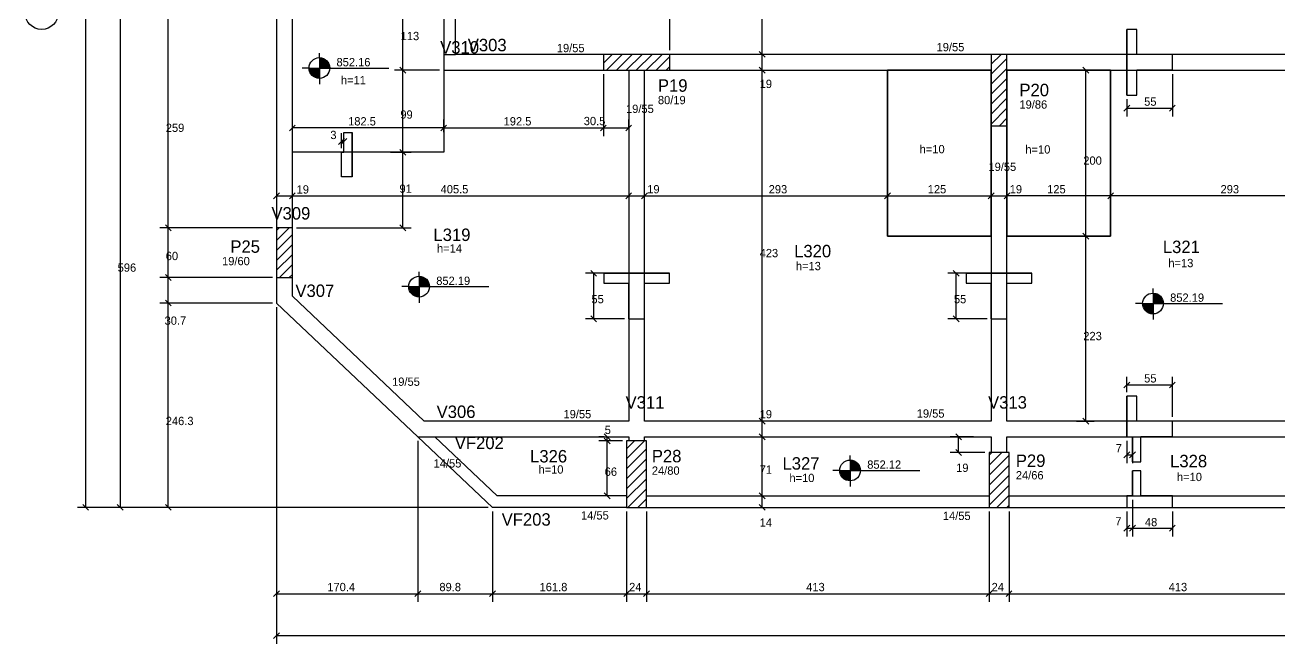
# Model space of a CAD drawing. Header units: metres. Extents: x -5 to 4935, y -6 to 3461.
# Drawn here: x 876 to 2387, y 1798 to 2544 of the extents above; entities that cross this region are included whole.
import ezdxf

# ---------------------------------------------------------------- set-up
doc = ezdxf.new("R2010")
doc.units = ezdxf.units.M

msp = doc.modelspace()

# ---------------------------------------------------------------- linework, layer by layer
for centre, radius in [((895.68257, 2559.038), 20), ((1230.478091, 2492.594006), 12.5), ((1350.709793, 2229.05583), 12.5), ((2235.483293, 2208.745391), 12.5), ((1870.2977, 2007.519641), 12.5)]:
    msp.add_circle(centre, radius)
at = {"layer": '2', "color": 2}
for p, q in [((1767.812529, 2505.502466), (1760.741461, 2512.573534)), ((1767.812529, 2505.502466), (1760.741461, 2512.573534)), ((1334.634802, 2486.502466), (1327.563734, 2493.573534)), ((1334.634802, 2486.502466), (1327.563734, 2493.573534)), ((1767.812529, 2486.502466), (1760.741461, 2493.573534)), ((1767.812529, 2486.502466), (1760.741461, 2493.573534)), ((2157.987446, 2486.502466), (2150.916378, 2493.573534)), ((2200.262317, 2440.561604), (2207.333385, 2447.632672)), ((2255.262317, 2440.561604), (2262.333385, 2447.632672)), ((1201.418034, 2423.898123), (1194.346966, 2416.827055)), ((1383.918034, 2423.898123), (1376.846966, 2416.827055)), ((1376.846966, 2416.827055), (1383.918034, 2423.898123)), ((1569.346966, 2416.827055), (1576.418034, 2423.898123)), ((1569.346966, 2416.827055), (1576.418034, 2423.898123)), ((1599.846966, 2416.827055), (1606.918034, 2423.898123)), ((1253.509577, 2400.413685), (1260.580645, 2407.484753)), ((1256.509577, 2400.413685), (1263.580645, 2407.484753)), ((1334.634802, 2387.502466), (1327.563734, 2394.573534)), ((1334.634802, 2387.502466), (1327.563734, 2394.573534)), ((1175.346966, 2334.95905), (1182.418034, 2342.030118)), ((1194.346966, 2334.95905), (1201.418034, 2342.030118)), ((1194.346966, 2334.95905), (1201.418034, 2342.030118)), ((1599.846966, 2334.95905), (1606.918034, 2342.030118)), ((1599.846966, 2334.95905), (1606.918034, 2342.030118)), ((1618.846966, 2334.95905), (1625.918034, 2342.030118)), ((1618.846966, 2334.95905), (1625.918034, 2342.030118)), ((1618.846966, 2334.95905), (1625.918034, 2342.030118)), ((1911.846966, 2334.95905), (1918.918034, 2342.030118)), ((1911.846966, 2334.95905), (1918.918034, 2342.030118)), ((2036.846966, 2334.95905), (2043.918034, 2342.030118)), ((2036.846966, 2334.95905), (2043.918034, 2342.030118)), ((2036.846966, 2334.95905), (2043.918034, 2342.030118)), ((2062.918034, 2342.030118), (2055.846966, 2334.95905)), ((2055.846966, 2334.95905), (2062.918034, 2342.030118)), ((2055.846966, 2334.95905), (2062.918034, 2342.030118)), ((2187.918034, 2342.030118), (2180.846966, 2334.95905)), ((2187.918034, 2342.030118), (2180.846966, 2334.95905)), ((1051.842067, 2296.502466), (1044.770999, 2303.573534)), ((1051.842067, 2296.502466), (1044.770999, 2303.573534)), ((1334.634802, 2296.502466), (1327.563734, 2303.573534)), ((2157.987446, 2286.502466), (2150.916378, 2293.573534)), ((2157.987446, 2286.502466), (2150.916378, 2293.573534)), ((1051.842067, 2236.502466), (1044.770999, 2243.573534)), ((1051.842067, 2236.502466), (1044.770999, 2243.573534)), ((1564.740486, 2241.655791), (1557.669419, 2248.726858)), ((2001.740486, 2241.655791), (1994.669419, 2248.726858)), ((1051.842067, 2205.793615), (1044.770999, 2212.864682)), ((1051.842067, 2205.793615), (1044.770999, 2212.864682)), ((1564.740486, 2186.655791), (1557.669419, 2193.726858)), ((2001.740486, 2186.655791), (1994.669419, 2193.726858)), ((2200.262317, 2107.001981), (2207.333385, 2114.073049)), ((2255.262317, 2107.001981), (2262.333385, 2114.073049)), ((1767.812529, 2063.502466), (1760.741461, 2070.573534)), ((1767.812529, 2063.502466), (1760.741461, 2070.573534)), ((2157.987446, 2063.502466), (2150.916378, 2070.573534)), ((1580.98592, 2044.502466), (1573.914852, 2051.573534)), ((1580.98592, 2039.502466), (1573.914852, 2046.573534)), ((1580.98592, 2039.502466), (1573.914852, 2046.573534)), ((1767.812529, 2044.502466), (1760.741461, 2051.573534)), ((1767.812529, 2044.502466), (1760.741461, 2051.573534)), ((2004.655164, 2044.502466), (1997.584096, 2051.573534)), ((2004.655164, 2025.502466), (1997.584096, 2032.573534)), ((2200.262317, 2022.708846), (2207.333385, 2029.779914)), ((2207.262317, 2022.708846), (2214.333385, 2029.779914)), ((1580.98592, 1973.502466), (1573.914852, 1980.573534)), ((1767.812529, 1973.502466), (1760.741461, 1980.573534)), ((1767.812529, 1973.502466), (1760.741461, 1980.573534)), ((952.312395, 1959.502466), (945.241328, 1966.573534)), ((986.779232, 1966.573534), (993.8503, 1959.502466)), ((1051.842067, 1959.502466), (1044.770999, 1966.573534)), ((1767.812529, 1959.502466), (1760.741461, 1966.573534)), ((2200.262317, 1934.507242), (2207.333385, 1941.57831)), ((2207.262317, 1934.507242), (2214.333385, 1941.57831)), ((2207.262317, 1934.507242), (2214.333385, 1941.57831)), ((2255.262317, 1934.507242), (2262.333385, 1941.57831)), ((1175.346966, 1855.451085), (1182.418034, 1862.522152)), ((1345.74326, 1855.451085), (1352.814328, 1862.522152)), ((1345.74326, 1855.451085), (1352.814328, 1862.522152)), ((1435.544159, 1855.451085), (1442.615226, 1862.522152)), ((1435.544159, 1855.451085), (1442.615226, 1862.522152)), ((1597.346966, 1855.451085), (1604.418034, 1862.522152)), ((1597.346966, 1855.451085), (1604.418034, 1862.522152)), ((1621.346966, 1855.451085), (1628.418034, 1862.522152)), ((1621.346966, 1855.451085), (1628.418034, 1862.522152)), ((2034.346966, 1855.451085), (2041.418034, 1862.522152)), ((2034.346966, 1855.451085), (2041.418034, 1862.522152)), ((2058.346966, 1855.451085), (2065.418034, 1862.522152)), ((2058.346966, 1855.451085), (2065.418034, 1862.522152)), ((1175.346966, 1804.887697), (1182.418034, 1811.958765))]:
    msp.add_line(p, q, dxfattribs=at)
at = {"layer": '3', "color": 3}
for p, q in [((1230.478091, 2505.094006), (1230.478091, 2510.59875)), ((1230.478091, 2505.094006), (1230.478091, 2480.094006)), ((1230.478091, 2504.486659), (1234.327216, 2504.486659)), ((1230.478091, 2503.69381), (1236.226554, 2503.69381)), ((1230.478091, 2502.900961), (1237.550349, 2502.900961)), ((1230.478091, 2502.1081), (1238.58561, 2502.1081)), ((1230.478091, 2501.31531), (1239.43295, 2501.31531)), ((1230.478091, 2500.522461), (1240.141959, 2500.522461)), ((1230.478091, 2499.7296), (1240.741296, 2499.7296)), ((1230.478091, 2498.936751), (1241.249318, 2498.936751)), ((1230.478091, 2498.143902), (1241.678471, 2498.143902)), ((1230.478091, 2497.351053), (1242.03753, 2497.351053)), ((1230.478091, 2496.558204), (1242.332835, 2496.558204)), ((1230.478091, 2495.765402), (1242.569108, 2495.765402)), ((1230.478091, 2494.972553), (1242.749686, 2494.972553)), ((1230.478091, 2494.179704), (1242.877097, 2494.179704)), ((1572.8825, 2498.485277), (1583.435223, 2509.038)), ((1576.456039, 2490.038), (1595.456039, 2509.038)), ((1588.476854, 2490.038), (1607.476854, 2509.038)), ((1600.497669, 2490.038), (1619.497669, 2509.038)), ((1612.518485, 2490.038), (1631.518485, 2509.038)), ((1624.5393, 2490.038), (1643.5393, 2509.038)), ((1636.560115, 2490.038), (1652.8825, 2506.360385)), ((1648.58093, 2490.038), (1652.8825, 2494.33957)), ((2040.3825, 2497.173481), (2052.247019, 2509.038)), ((2040.3825, 2485.152665), (2059.3825, 2504.152665)), ((1217.978091, 2492.594006), (1209.551387, 2492.594006)), ((1230.478043, 2491.801205), (1217.978043, 2491.801205)), ((1217.978091, 2492.594006), (1242.978091, 2492.594006)), ((1230.478043, 2491.008356), (1218.079038, 2491.008356)), ((1230.478043, 2490.215507), (1218.206401, 2490.215507)), ((1230.478043, 2489.422658), (1218.387027, 2489.422658)), ((1230.478043, 2488.629856), (1218.623299, 2488.629856)), ((1230.478043, 2487.836959), (1218.918605, 2487.836959)), ((1230.478043, 2487.044158), (1219.277663, 2487.044158)), ((1230.478043, 2486.251309), (1219.706817, 2486.251309)), ((1230.478043, 2485.45846), (1220.214839, 2485.45846)), ((1230.478043, 2484.665611), (1220.814223, 2484.665611)), ((1230.478043, 2483.87281), (1221.523185, 2483.87281)), ((1230.478043, 2483.079901), (1222.370524, 2483.079901)), ((1230.478043, 2482.287099), (1223.405785, 2482.287099)), ((1230.478043, 2481.49425), (1224.729581, 2481.49425)), ((1230.478043, 2480.701401), (1226.628966, 2480.701401)), ((1230.478091, 2493.386855), (1242.978091, 2493.386855)), ((1230.478091, 2480.094006), (1230.478091, 2473.225474)), ((1242.978091, 2492.594006), (1314.40084, 2492.594006)), ((2040.3825, 2473.13185), (2059.3825, 2492.13185)), ((2040.3825, 2461.111035), (2059.3825, 2480.111035)), ((2040.3825, 2449.09022), (2059.3825, 2468.09022)), ((2040.3825, 2437.069404), (2059.3825, 2456.069404)), ((2040.3825, 2425.048589), (2059.3825, 2444.048589)), ((2050.392726, 2423.038), (2059.3825, 2432.027774)), ((1178.8825, 2296.818321), (1182.102179, 2300.038)), ((1178.8825, 2284.797506), (1194.122994, 2300.038)), ((1178.8825, 2272.77669), (1197.8825, 2291.77669)), ((1178.8825, 2260.755875), (1197.8825, 2279.755875)), ((1178.8825, 2248.73506), (1197.8825, 2267.73506)), ((1182.206255, 2240.038), (1197.8825, 2255.714245)), ((1194.227071, 2240.038), (1197.8825, 2243.693429)), ((1350.709793, 2241.55583), (1350.709793, 2247.060575)), ((1350.709793, 2241.55583), (1350.709793, 2216.55583)), ((1350.709793, 2240.948483), (1354.558918, 2240.948483)), ((1350.709793, 2240.155634), (1356.458256, 2240.155634)), ((1350.709793, 2239.362785), (1357.782051, 2239.362785)), ((1350.709793, 2238.569924), (1358.817313, 2238.569924)), ((1350.709793, 2237.777134), (1359.664652, 2237.777134)), ((1338.209793, 2229.05583), (1329.783089, 2229.05583)), ((1350.709746, 2228.263029), (1338.209746, 2228.263029)), ((1338.209793, 2229.05583), (1363.209793, 2229.05583)), ((1350.709746, 2227.47018), (1338.31074, 2227.47018)), ((1350.709746, 2226.677331), (1338.438103, 2226.677331)), ((1350.709746, 2225.884482), (1338.618729, 2225.884482)), ((1350.709746, 2225.091681), (1338.855002, 2225.091681)), ((1350.709746, 2224.298784), (1339.150307, 2224.298784)), ((1350.709746, 2223.505982), (1339.509365, 2223.505982)), ((1350.709746, 2222.713133), (1339.938519, 2222.713133)), ((1350.709793, 2236.984285), (1360.373661, 2236.984285)), ((1350.709793, 2236.191424), (1360.972998, 2236.191424)), ((1350.709793, 2235.398575), (1361.48102, 2235.398575)), ((1350.709793, 2234.605726), (1361.910174, 2234.605726)), ((1350.709793, 2233.812877), (1362.269232, 2233.812877)), ((1350.709793, 2233.020028), (1362.564537, 2233.020028)), ((1350.709793, 2232.227227), (1362.80081, 2232.227227)), ((1350.709793, 2231.434378), (1362.981388, 2231.434378)), ((1350.709793, 2230.641529), (1363.108799, 2230.641529)), ((1350.709793, 2229.84868), (1363.209793, 2229.84868)), ((1363.209793, 2229.05583), (1434.632542, 2229.05583)), ((2235.483293, 2221.245391), (2235.483293, 2226.750136)), ((1350.709746, 2221.920284), (1340.446541, 2221.920284)), ((1350.709746, 2221.127435), (1341.045925, 2221.127435)), ((1350.709746, 2220.334634), (1341.754887, 2220.334634)), ((1350.709746, 2219.541725), (1342.602227, 2219.541725)), ((1350.709746, 2218.748924), (1343.637488, 2218.748924)), ((1350.709746, 2217.956075), (1344.961283, 2217.956075)), ((1350.709746, 2217.163226), (1346.860668, 2217.163226)), ((1350.709793, 2216.55583), (1350.709793, 2209.687298)), ((2222.983293, 2208.745391), (2214.556588, 2208.745391)), ((2235.483245, 2207.95259), (2222.983245, 2207.95259)), ((2222.983293, 2208.745391), (2247.983293, 2208.745391)), ((2235.483245, 2207.159741), (2223.084239, 2207.159741)), ((2235.483293, 2221.245391), (2235.483293, 2196.245391)), ((2235.483293, 2220.638044), (2239.332417, 2220.638044)), ((2235.483293, 2219.845195), (2241.231755, 2219.845195)), ((2235.483293, 2219.052346), (2242.555551, 2219.052346)), ((2235.483293, 2218.259485), (2243.590812, 2218.259485)), ((2235.483293, 2217.466695), (2244.438151, 2217.466695)), ((2235.483293, 2216.673846), (2245.14716, 2216.673846)), ((2235.483293, 2215.880985), (2245.746497, 2215.880985)), ((2235.483293, 2215.088136), (2246.254519, 2215.088136)), ((2235.483293, 2214.295287), (2246.683673, 2214.295287)), ((2235.483293, 2213.502438), (2247.042731, 2213.502438)), ((2235.483293, 2212.709589), (2247.338036, 2212.709589)), ((2235.483293, 2211.916788), (2247.574309, 2211.916788)), ((2235.483293, 2211.123939), (2247.754888, 2211.123939)), ((2235.483293, 2210.33109), (2247.882298, 2210.33109)), ((2235.483293, 2209.538241), (2247.983293, 2209.538241)), ((2247.983293, 2208.745391), (2319.406041, 2208.745391)), ((2235.483245, 2206.366892), (2223.211602, 2206.366892)), ((2235.483245, 2205.574043), (2223.392228, 2205.574043)), ((2235.483245, 2204.781242), (2223.628501, 2204.781242)), ((2235.483245, 2203.988345), (2223.923806, 2203.988345)), ((2235.483245, 2203.195543), (2224.282865, 2203.195543)), ((2235.483245, 2202.402694), (2224.712018, 2202.402694)), ((2235.483245, 2201.609845), (2225.22004, 2201.609845)), ((2235.483245, 2200.816996), (2225.819425, 2200.816996)), ((2235.483245, 2200.024195), (2226.528386, 2200.024195)), ((2235.483245, 2199.231286), (2227.375726, 2199.231286)), ((2235.483245, 2198.438485), (2228.410987, 2198.438485)), ((2235.483245, 2197.645636), (2229.734782, 2197.645636)), ((2235.483245, 2196.852787), (2231.634168, 2196.852787)), ((2235.483293, 2196.245391), (2235.483293, 2189.376859)), ((1349.278794, 2048.038), (1439.079693, 1963.038)), ((1369.644596, 2048.038), (1444.654758, 1977.038)), ((1600.8825, 2033.63185), (1610.28865, 2043.038)), ((1600.8825, 2021.611035), (1622.309465, 2043.038)), ((1600.8825, 2009.59022), (1624.8825, 2033.59022)), ((1870.2977, 2020.019641), (1870.2977, 2025.524385)), ((2037.8825, 2025.861685), (2041.058815, 2029.038)), ((2037.8825, 2013.840869), (2053.079631, 2029.038)), ((2037.8825, 2001.820054), (2061.8825, 2025.820054)), ((1600.8825, 1997.569404), (1624.8825, 2021.569404)), ((1870.2977, 2020.019641), (1870.2977, 1995.019641)), ((1870.2977, 2019.412293), (1874.146825, 2019.412293)), ((1870.2977, 2018.619444), (1876.046162, 2018.619444)), ((1870.2977, 2017.826595), (1877.369958, 2017.826595)), ((1870.2977, 2017.033734), (1878.405219, 2017.033734)), ((1870.2977, 2016.240945), (1879.252559, 2016.240945)), ((1870.2977, 2015.448096), (1879.961568, 2015.448096)), ((1870.2977, 2014.655235), (1880.560904, 2014.655235)), ((1870.2977, 2013.862386), (1881.068927, 2013.862386)), ((1870.2977, 2013.069537), (1881.49808, 2013.069537)), ((1870.2977, 2012.276688), (1881.857138, 2012.276688)), ((1870.2977, 2011.483839), (1882.152444, 2011.483839)), ((1870.2977, 2010.691037), (1882.388717, 2010.691037)), ((2037.8825, 1989.799239), (2061.8825, 2013.799239)), ((1600.8825, 1985.548589), (1624.8825, 2009.548589)), ((1600.8825, 1973.527774), (1624.8825, 1997.527774)), ((1857.7977, 2007.519641), (1849.370996, 2007.519641)), ((1870.297652, 2006.726839), (1857.797652, 2006.726839)), ((1857.7977, 2007.519641), (1882.7977, 2007.519641)), ((1870.297652, 2005.93399), (1857.898646, 2005.93399)), ((1870.297652, 2005.141141), (1858.026009, 2005.141141)), ((1870.297652, 2004.348292), (1858.206635, 2004.348292)), ((1870.297652, 2003.555491), (1858.442908, 2003.555491)), ((1870.297652, 2002.762594), (1858.738213, 2002.762594)), ((1870.297652, 2001.969793), (1859.097272, 2001.969793)), ((1870.297652, 2001.176944), (1859.526425, 2001.176944)), ((1870.297652, 2000.384095), (1860.034447, 2000.384095)), ((1870.297652, 1999.591246), (1860.633832, 1999.591246)), ((1870.297652, 1998.798444), (1861.342793, 1998.798444)), ((1870.297652, 1998.005536), (1862.190133, 1998.005536)), ((1870.297652, 1997.212734), (1863.225394, 1997.212734)), ((1870.297652, 1996.419885), (1864.549189, 1996.419885)), ((1870.297652, 1995.627036), (1866.448575, 1995.627036)), ((1870.2977, 2009.898188), (1882.569295, 2009.898188)), ((1870.2977, 2009.105339), (1882.696706, 2009.105339)), ((1870.2977, 2008.31249), (1882.7977, 2008.31249)), ((1882.7977, 2007.519641), (1954.220449, 2007.519641)), ((2037.8825, 1977.778424), (2061.8825, 2001.778424)), ((1602.413542, 1963.038), (1624.8825, 1985.506958)), ((1870.2977, 1995.019641), (1870.2977, 1988.151109)), ((2037.8825, 1965.757608), (2061.8825, 1989.757608)), ((1600.8825, 1977.038), (1444.654758, 1977.038)), ((1614.434357, 1963.038), (1624.8825, 1973.486143)), ((1624.8825, 1977.038), (2037.8825, 1977.038)), ((2047.183707, 1963.038), (2061.8825, 1977.736793)), ((2059.204522, 1963.038), (2061.8825, 1965.715978)), ((2061.8825, 1977.038), (2474.8825, 1977.038)), ((1600.8825, 1963.038), (1439.079693, 1963.038)), ((1624.8825, 1963.038), (2037.8825, 1963.038)), ((2061.8825, 1963.038), (2474.8825, 1963.038))]:
    msp.add_line(p, q, dxfattribs=at)
for points in [[(1380.3825, 2661.038), (1380.3825, 2490.038)], [(1394.3825, 2509.038), (1394.3825, 2661.038)], [(1178.8825, 2620.038), (1178.8825, 2300.038)], [(1197.8825, 2300.038), (1197.8825, 2620.038)], [(1197.8825, 2603.038), (1380.3825, 2603.038), (1380.3825, 2391.038), (1197.8825, 2391.038), (1197.8825, 2603.038)], [(1380.3825, 2509.038), (1394.3825, 2509.038)], [(1572.8825, 2509.038), (1394.3825, 2509.038)], [(2040.3825, 2509.038), (1652.8825, 2509.038)], [(2477.3825, 2509.038), (2059.3825, 2509.038)], [(1380.3825, 2490.038), (1572.8825, 2490.038)], [(1603.3825, 2490.038), (1603.3825, 2067.038)], [(1622.3825, 2067.038), (1622.3825, 2490.038)], [(1652.8825, 2490.038), (2040.3825, 2490.038)], [(2040.3825, 2490.038), (1915.3825, 2490.038), (1915.3825, 2290.038), (2040.3825, 2290.038), (2040.3825, 2490.038)], [(2059.3825, 2490.038), (2184.3825, 2490.038), (2184.3825, 2290.038), (2059.3825, 2290.038), (2059.3825, 2490.038)], [(2059.3825, 2490.038), (2477.3825, 2490.038)], [(2040.3825, 2423.038), (2040.3825, 2067.038)], [(2059.3825, 2067.038), (2059.3825, 2423.038)], [(1178.8825, 2240.038), (1178.8825, 2209.329149)], [(1197.8825, 2217.506423), (1197.8825, 2240.038)], [(1178.8825, 2209.329149), (1349.278794, 2048.038)], [(1356.845108, 2067.038), (1197.8825, 2217.506423)], [(1603.3825, 2067.038), (1356.845108, 2067.038)], [(2040.3825, 2067.038), (1622.3825, 2067.038)], [(2477.3825, 2067.038), (2059.3825, 2067.038)], [(1349.278794, 2048.038), (1603.3825, 2048.038)], [(1603.3825, 2048.038), (1603.3825, 2043.038)], [(1622.3825, 2043.038), (1622.3825, 2048.038)], [(1622.3825, 2048.038), (2040.3825, 2048.038)], [(2040.3825, 2048.038), (2040.3825, 2029.038)], [(2059.3825, 2029.038), (2059.3825, 2048.038)], [(2059.3825, 2048.038), (2477.3825, 2048.038)]]:
    msp.add_lwpolyline(points, dxfattribs=at)
at = {"layer": '6', "color": 6}
for p, q in [((2203.797851, 2509.038), (2203.797851, 2539.038)), ((2215.797851, 2509.038), (2215.797851, 2539.038)), ((2203.797851, 2490.038), (2203.797851, 2509.038)), ((2258.797851, 2509.038), (2215.797851, 2509.038)), ((2258.797851, 2490.038), (2258.797851, 2509.038)), ((2203.797851, 2460.038), (2203.797851, 2490.038)), ((2258.797851, 2490.038), (2215.797851, 2490.038)), ((2215.797851, 2460.038), (2215.797851, 2490.038)), ((1260.045111, 2391.038), (1260.045111, 2415.045519)), ((1270.045111, 2361.446419), (1270.045111, 2415.045519)), ((1257.045111, 2391.038), (1260.045111, 2391.038)), ((1257.045111, 2361.446419), (1257.045111, 2391.038)), ((1573.3825, 2245.191324), (1603.3825, 2245.191324)), ((1603.3825, 2245.191324), (1622.3825, 2245.191324)), ((1622.3825, 2245.191324), (1652.3825, 2245.191324)), ((2010.3825, 2245.191324), (2040.3825, 2245.191324)), ((2040.3825, 2245.191324), (2059.3825, 2245.191324)), ((2059.3825, 2245.191324), (2089.3825, 2245.191324)), ((1573.3825, 2233.191324), (1603.3825, 2233.191324)), ((1603.3825, 2190.191324), (1603.3825, 2233.191324)), ((1622.3825, 2233.191324), (1652.3825, 2233.191324)), ((1622.3825, 2190.191324), (1622.3825, 2233.191324)), ((2010.3825, 2233.191324), (2040.3825, 2233.191324)), ((2040.3825, 2190.191324), (2040.3825, 2233.191324)), ((2059.3825, 2233.191324), (2089.3825, 2233.191324)), ((2059.3825, 2190.191324), (2059.3825, 2233.191324)), ((1603.3825, 2190.191324), (1622.3825, 2190.191324)), ((2040.3825, 2190.191324), (2059.3825, 2190.191324)), ((2203.797851, 2067.038), (2203.797851, 2097.038)), ((2215.797851, 2067.038), (2215.797851, 2097.038)), ((2203.797851, 2048.038), (2203.797851, 2067.038)), ((2258.797851, 2067.038), (2215.797851, 2067.038)), ((2258.797851, 2048.038), (2258.797851, 2067.038)), ((2203.797851, 2048.038), (2210.797851, 2048.038)), ((2210.797851, 2018.038), (2210.797851, 2048.038)), ((2258.797851, 2048.038), (2220.797851, 2048.038)), ((2220.797851, 2018.038), (2220.797851, 2048.038)), ((2210.797851, 1977.038), (2210.797851, 2007.038)), ((2220.797851, 1977.038), (2220.797851, 2007.038)), ((2203.797851, 1977.038), (2203.797851, 1963.038)), ((2210.797851, 1977.038), (2203.797851, 1977.038)), ((2258.797851, 1977.038), (2220.797851, 1977.038)), ((2258.797851, 1963.038), (2258.797851, 1977.038)), ((2203.797851, 1963.038), (2258.797851, 1963.038))]:
    msp.add_line(p, q, dxfattribs=at)
at = {"layer": '7', "color": 7}
for points in [[(1572.8825, 2490.038), (1652.8825, 2490.038), (1652.8825, 2509.038), (1572.8825, 2509.038), (1572.8825, 2490.038)], [(2040.3825, 2423.038), (2059.3825, 2423.038), (2059.3825, 2509.038), (2040.3825, 2509.038), (2040.3825, 2423.038)], [(1178.8825, 2240.038), (1197.8825, 2240.038), (1197.8825, 2300.038), (1178.8825, 2300.038), (1178.8825, 2240.038)], [(1600.8825, 1963.038), (1624.8825, 1963.038), (1624.8825, 2043.038), (1600.8825, 2043.038), (1600.8825, 1963.038)], [(2037.8825, 1963.038), (2061.8825, 1963.038), (2061.8825, 2029.038), (2037.8825, 2029.038), (2037.8825, 1963.038)]]:
    msp.add_lwpolyline(points, dxfattribs=at)
at = {"layer": '8', "color": 8}
for points in [[(2203.797851, 2460.038), (2215.797851, 2460.038), (2215.797851, 2490.038), (2258.797851, 2490.038), (2258.797851, 2509.038), (2215.797851, 2509.038), (2215.797851, 2539.038), (2203.797851, 2539.038), (2203.797851, 2460.038)], [(1270.045111, 2415.045519), (1270.045111, 2361.446419), (1257.045111, 2361.446419), (1257.045111, 2391.038), (1260.045111, 2391.038), (1260.045111, 2413.949219), (1260.045111, 2415.045519), (1270.045111, 2415.045519)], [(1573.3825, 2245.191324), (1573.3825, 2233.191324), (1603.3825, 2233.191324), (1603.3825, 2190.191324), (1622.3825, 2190.191324), (1622.3825, 2233.191324), (1652.3825, 2233.191324), (1652.3825, 2245.191324), (1573.3825, 2245.191324)], [(2010.3825, 2245.191324), (2010.3825, 2233.191324), (2040.3825, 2233.191324), (2040.3825, 2190.191324), (2059.3825, 2190.191324), (2059.3825, 2233.191324), (2089.3825, 2233.191324), (2089.3825, 2245.191324), (2010.3825, 2245.191324)], [(2210.797851, 2018.038), (2220.797851, 2018.038), (2220.797851, 2048.038), (2258.797851, 2048.038), (2258.797851, 2067.038), (2215.797851, 2067.038), (2215.797851, 2097.038), (2203.797851, 2097.038), (2203.797851, 2048.038), (2210.797851, 2048.038), (2210.797851, 2018.038)], [(2203.797851, 1963.038), (2258.797851, 1963.038), (2258.797851, 1977.038), (2220.797851, 1977.038), (2220.797851, 2007.038), (2210.797851, 2007.038), (2210.797851, 1977.038), (2203.797851, 1977.038), (2203.797851, 1963.038)]]:
    msp.add_lwpolyline(points, dxfattribs=at)
at = {"layer": '9', "color": 9}
for p, q in [((948.776862, 1963.038), (948.776862, 3207.038)), ((1764.276995, 2509.038), (1764.276995, 2661.038)), ((1652.8825, 2514.038), (1652.8825, 2657.547911)), ((1331.099268, 2490.038), (1331.099268, 2603.038)), ((990.314766, 2559.038), (990.314766, 1963.038)), ((1048.306533, 2300.038), (1048.306533, 2559.038)), ((1764.276995, 2490.038), (1764.276995, 2509.038)), ((1375.3825, 2490.038), (1321.099268, 2490.038)), ((1331.099268, 2391.038), (1331.099268, 2490.038)), ((1380.3825, 2485.038), (1380.3825, 2410.362589)), ((1572.8825, 2485.038), (1572.8825, 2410.362589)), ((1764.276995, 2067.038), (1764.276995, 2490.038)), ((2152.476707, 2490.038), (2164.451912, 2490.038)), ((2154.451912, 2290.038), (2154.451912, 2490.038)), ((2258.797851, 2485.038), (2258.797851, 2434.097138)), ((2203.797851, 2455.038), (2203.797851, 2434.097138)), ((2203.797851, 2444.097138), (2258.797851, 2444.097138)), ((1197.8825, 2416.998731), (1197.8825, 2430.362589)), ((1380.3825, 2420.362589), (1197.8825, 2420.362589)), ((1380.3825, 2415.362589), (1380.3825, 2430.362589)), ((1380.3825, 2420.362589), (1572.8825, 2420.362589)), ((1572.8825, 2420.362589), (1603.3825, 2420.362589)), ((1603.3825, 2421.330673), (1603.3825, 2430.362589)), ((1257.045111, 2396.038), (1257.045111, 2413.949219)), ((1257.045111, 2403.949219), (1260.045111, 2403.949219)), ((1260.045111, 2405.727431), (1260.045111, 2413.949219)), ((1316.178025, 2391.038), (1341.099268, 2391.038)), ((1331.099268, 2300.038), (1331.099268, 2391.038)), ((1178.8825, 2338.494584), (1197.8825, 2338.494584)), ((1197.8825, 2338.494584), (1603.3825, 2338.494584)), ((1603.3825, 2338.494584), (1622.3825, 2338.494584)), ((1622.3825, 2338.494584), (1915.3825, 2338.494584)), ((1915.3825, 2338.494584), (2040.3825, 2338.494584)), ((2040.3825, 2338.494584), (2059.3825, 2338.494584)), ((2184.3825, 2338.494584), (2059.3825, 2338.494584)), ((2477.3825, 2338.494584), (2184.3825, 2338.494584)), ((1173.8825, 2300.038), (1038.306533, 2300.038)), ((1048.306533, 2240.038), (1048.306533, 2300.038)), ((1202.8825, 2300.038), (1341.099268, 2300.038)), ((2132.713628, 2290.038), (2164.451912, 2290.038)), ((2154.451912, 2067.038), (2154.451912, 2290.038)), ((1173.8825, 2240.038), (1038.306533, 2240.038)), ((1048.306533, 2209.329149), (1048.306533, 2240.038)), ((1574.873705, 2245.191324), (1551.204953, 2245.191324)), ((1561.204953, 2190.191324), (1561.204953, 2245.191324)), ((2011.873705, 2245.191324), (1988.204953, 2245.191324)), ((1998.204953, 2190.191324), (1998.204953, 2245.191324)), ((1173.8825, 2209.329149), (1038.306533, 2209.329149)), ((1048.306533, 1963.038), (1048.306533, 2209.329149)), ((1178.8825, 2204.329149), (1178.8825, 1848.986619)), ((1598.3825, 2190.191324), (1551.204953, 2190.191324)), ((2035.3825, 2190.191324), (1988.204953, 2190.191324)), ((2203.797851, 2102.038), (2203.797851, 2120.537515)), ((2258.797851, 2072.038), (2258.797851, 2120.537515)), ((2203.797851, 2110.537515), (2258.797851, 2110.537515)), ((1764.276995, 2048.038), (1764.276995, 2067.038)), ((2143.176435, 2067.038), (2164.451912, 2067.038)), ((1349.278794, 2043.038), (1349.278794, 1848.986619)), ((1573.732971, 2048.038), (1567.450386, 2048.038)), ((1595.8825, 2043.038), (1567.450386, 2043.038)), ((1577.450386, 2043.038), (1577.450386, 2048.038)), ((1577.450386, 1977.038), (1577.450386, 2043.038)), ((1764.276995, 1977.038), (1764.276995, 2048.038)), ((2018.92841, 2048.038), (1991.11963, 2048.038)), ((2001.11963, 2029.038), (2001.11963, 2048.038)), ((2203.797851, 2043.038), (2203.797851, 2016.24438)), ((2032.8825, 2029.038), (1991.11963, 2029.038)), ((2203.797851, 2026.24438), (2210.797851, 2026.24438)), ((2210.797851, 2025.779763), (2210.797851, 2016.24438)), ((1574.014698, 1977.038), (1567.450386, 1977.038)), ((1764.276995, 1963.038), (1764.276995, 1977.038)), ((2210.797851, 1972.038), (2210.797851, 1928.042776)), ((985.314766, 1963.038), (938.776862, 1963.038)), ((1043.306533, 1963.038), (980.314766, 1963.038)), ((1434.079693, 1963.038), (1038.306533, 1963.038)), ((1439.079693, 1958.038), (1439.079693, 1848.986619)), ((1600.8825, 1958.038), (1600.8825, 1848.986619)), ((1624.8825, 1958.038), (1624.8825, 1848.986619)), ((2037.8825, 1958.038), (2037.8825, 1848.986619)), ((2061.8825, 1958.038), (2061.8825, 1848.986619)), ((2203.797851, 1958.038), (2203.797851, 1928.042776)), ((2258.797851, 1958.038), (2258.797851, 1928.042776)), ((2203.797851, 1938.042776), (2210.797851, 1938.042776)), ((2210.797851, 1938.042776), (2258.797851, 1938.042776)), ((1178.8825, 1858.986619), (1349.278794, 1858.986619)), ((1178.8825, 1853.986619), (1178.8825, 1798.423231)), ((1349.278794, 1858.986619), (1439.079693, 1858.986619)), ((1439.079693, 1858.986619), (1600.8825, 1858.986619)), ((1600.8825, 1858.986619), (1624.8825, 1858.986619)), ((1624.8825, 1858.986619), (2037.8825, 1858.986619)), ((2037.8825, 1858.986619), (2061.8825, 1858.986619)), ((2061.8825, 1858.986619), (2474.8825, 1858.986619)), ((1178.8825, 1808.423231), (4552.3825, 1808.423231))]:
    msp.add_line(p, q, dxfattribs=at)
for points in [[(1197.8825, 2603.038), (1380.3825, 2603.038), (1380.3825, 2391.038), (1197.8825, 2391.038), (1197.8825, 2603.038)], [(1915.3825, 2490.038), (2040.3825, 2490.038), (2040.3825, 2290.038), (1915.3825, 2290.038), (1915.3825, 2490.038)], [(2059.3825, 2290.038), (2184.3825, 2290.038), (2184.3825, 2490.038), (2059.3825, 2490.038), (2059.3825, 2290.038)]]:
    msp.add_lwpolyline(points, dxfattribs=at)

# ---------------------------------------------------------------- texts
at = {"layer": '2', "color": 2}
for s, p in [('113', (1328.452541, 2526.179079)), ('19', (1761.276995, 2468.484262)), ('55', (2224.797851, 2447.097138)), ('99', (1328.099268, 2431.538)), ('30.5', (1549.214629, 2423.70418)), ('259', (1045.306533, 2415.538)), ('182.5', (1265.1325, 2423.362589)), ('192.5', (1452.6325, 2423.362589)), ('3', (1243.711781, 2406.949219)), ('200', (2151.451912, 2376.038)), ('19', (1203.063262, 2341.270461)), ('91', (1327.070253, 2342.197581)), ('405.5', (1376.6325, 2341.494584)), ('19', (1625.71583, 2341.494584)), ('293', (1772.162853, 2341.494584)), ('125', (1963.8825, 2341.494584)), ('19', (2062.71583, 2341.494584)), ('125', (2107.8825, 2341.494584)), ('293', (2316.8825, 2341.494584)), ('60', (1045.306533, 2261.038)), ('423', (1761.276995, 2264.538)), ('596', (987.314766, 2247.038)), ('55', (1558.464069, 2209.041602)), ('55', (1995.464069, 2209.041602)), ('30.7', (1043.880121, 2183.105423)), ('223', (2151.451912, 2164.538)), ('55', (2224.797851, 2113.537515)), ('246.3', (1045.306533, 2062.183574)), ('19', (1761.276995, 2070.37133)), ('5', (1574.450386, 2051.37133)), ('7', (2190.464521, 2029.24438)), ('66', (1574.450386, 2001.038)), ('71', (1761.276995, 2003.538)), ('19', (1998.11963, 2005.70467)), ('7', (2189.996181, 1941.196462)), ('48', (2225.71083, 1940.246769)), ('14', (1761.276995, 1939.70467)), ('170.4', (1240.080647, 1861.986619)), ('89.8', (1375.179243, 1861.986619)), ('161.8', (1495.981096, 1861.986619)), ('24', (1603.8825, 1861.986619)), ('413', (1817.3825, 1861.986619)), ('24', (2040.8825, 1861.986619)), ('413', (2254.3825, 1861.986619))]:
    msp.add_text(s, height=10, dxfattribs=at).set_placement(p)
at = {"layer": '3', "color": 3}
for s, p in [('19/55', (1516.714167, 2511.688029)), ('19/55', (1974.574597, 2512.788)), ('852.16', (1251.13591, 2494.661412)), ('h=11', (1256.441521, 2472.998579)), ('19/55', (1600.150669, 2438.434241)), ('80/19', (1638.612873, 2448.989706)), ('19/86', (2074.431944, 2443.623383)), ('h=10', (1954.168631, 2389.825811)), ('h=10', (2081.611927, 2389.482936)), ('19/55', (2037.09917, 2368.524905)), ('h=14', (1372.318065, 2270.214626)), ('19/60', (1113.1525, 2254.876251)), ('h=13', (1804.890854, 2248.922819)), ('h=13', (2254.018523, 2252.542528)), ('852.19', (1371.367613, 2231.123236)), ('852.19', (2256.141112, 2210.812797)), ('19/55', (1318.138868, 2109.53328)), ('19/55', (1524.784169, 2070.408183)), ('19/55', (1950.654948, 2071.136167)), ('14/55', (1368.189548, 2011.046571)), ('h=10', (1494.606725, 2003.687869)), ('24/80', (1631.293056, 2002.328716)), ('852.12', (1890.955519, 2009.587047)), ('h=10', (1797.141887, 1993.527891)), ('24/66', (2070.09546, 1996.739932)), ('h=10', (2264.363884, 1994.690114)), ('14/55', (1545.891594, 1948.375858)), ('14/55', (1982.124214, 1947.744551))]:
    msp.add_text(s, height=10, dxfattribs=at).set_placement(p)
at = {"layer": '4', "color": 4}
for s, p in [('V310', (1376.13091, 2509.997259)), ('V303', (1409.3825, 2512.788)), ('P19', (1638.612873, 2463.989706)), ('P20', (2074.431944, 2458.623383)), ('V309', (1172.702614, 2309.949825)), ('L319', (1368.002577, 2284.076088)), ('P25', (1123.1525, 2269.876251)), ('L321', (2247.337978, 2269.542528)), ('L320', (1802.84963, 2264.423035)), ('V307', (1201.587671, 2216.653715)), ('V306', (1371.845108, 2070.788)), ('V311', (1599.6325, 2082.038)), ('V313', (2036.6325, 2082.038)), ('VF202', (1393.751216, 2033.233516)), ('L326', (1484.521315, 2017.157975)), ('P28', (1631.293056, 2017.328716)), ('P29', (2070.09546, 2011.739932)), ('L328', (2256.11561, 2011.331493)), ('L327', (1788.831653, 2008.510809)), ('VF203', (1450.281283, 1940.950404))]:
    msp.add_text(s, height=15, dxfattribs=at).set_placement(p)

doc.saveas('drawing.dxf')
